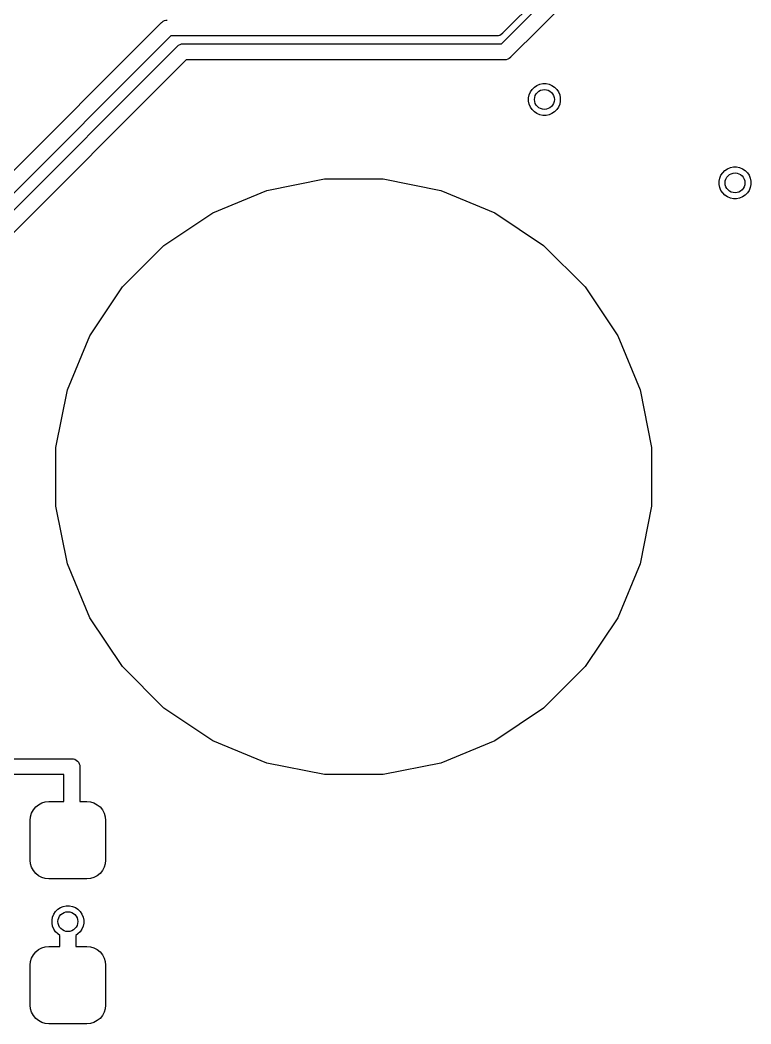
# Model space of a CAD drawing. Extents: x 116.6 to 161.5, y -138 to -93.2.
# Drawn here: x 147.9 to 157.1, y -135.59 to -122.95 of the extents above; entities that cross this region are included whole.
import ezdxf

# ---------------------------------------------------------------- set-up
doc = ezdxf.new("R2010")
doc.units = 0
doc.layers.add('BLACK', color=7, linetype='CONTINUOUS')

msp = doc.modelspace()

# ---------------------------------------------------------------- linework, layer by layer
at = {"layer": 'BLACK', "linetype": 'CONTINUOUS'}
for p, q in [((153.959, -123.25), (155.7, -121.509)), ((155.867, -121.624), (154.074, -123.417)), ((155.367, -121.724), (153.974, -123.117)), ((149.698, -122.966), (149.706, -122.962)), ((149.706, -122.962), (149.716, -122.957)), ((149.716, -122.957), (149.734, -122.951)), ((149.734, -122.951), (149.736, -122.951)), ((149.736, -122.951), (149.749, -122.95)), ((143.163, -129.5), (149.68, -122.983)), ((149.68, -122.983), (149.683, -122.979)), ((149.683, -122.979), (149.698, -122.966)), ((149.795, -123.15), (143.278, -129.667)), ((153.895, -123.15), (149.795, -123.15)), ((153.9, -123.15), (153.895, -123.15)), ((153.905, -123.15), (153.9, -123.15)), ((153.92, -123.149), (153.905, -123.15)), ((153.905, -123.15), (153.905, -123.15)), ((153.938, -123.143), (153.92, -123.149)), ((153.956, -123.134), (153.938, -123.143)), ((153.971, -123.121), (153.956, -123.134)), ((153.974, -123.117), (153.971, -123.121)), ((144.233, -128.926), (149.876, -123.283)), ((149.876, -123.283), (149.879, -123.279)), ((149.879, -123.279), (149.894, -123.266)), ((149.894, -123.266), (149.912, -123.257)), ((149.912, -123.257), (149.93, -123.251)), ((149.93, -123.251), (149.932, -123.251)), ((149.932, -123.251), (149.945, -123.25)), ((149.945, -123.25), (149.945, -123.25)), ((149.945, -123.25), (149.95, -123.25)), ((149.95, -123.25), (149.955, -123.25)), ((149.955, -123.25), (153.959, -123.25)), ((149.991, -123.45), (144.4, -129.041)), ((153.995, -123.45), (149.991, -123.45)), ((154, -123.45), (153.995, -123.45)), ((154.005, -123.45), (154, -123.45)), ((154.02, -123.449), (154.005, -123.45)), ((154.005, -123.45), (154.005, -123.45)), ((154.038, -123.443), (154.02, -123.449)), ((154.056, -123.434), (154.038, -123.443)), ((154.071, -123.421), (154.056, -123.434)), ((154.074, -123.417), (154.071, -123.421)), ((154.323, -123.855), (154.345, -123.823)), ((154.345, -123.823), (154.373, -123.795)), ((154.373, -123.795), (154.405, -123.773)), ((154.405, -123.773), (154.442, -123.758)), ((154.442, -123.758), (154.48, -123.75)), ((154.48, -123.75), (154.52, -123.75)), ((154.52, -123.75), (154.558, -123.758)), ((154.558, -123.758), (154.595, -123.773)), ((154.595, -123.773), (154.627, -123.795)), ((154.627, -123.795), (154.655, -123.823)), ((154.655, -123.823), (154.677, -123.855)), ((154.3, -123.93), (154.308, -123.892)), ((154.3, -123.97), (154.3, -123.93)), ((154.308, -124.008), (154.3, -123.97)), ((154.308, -123.892), (154.323, -123.855)), ((154.677, -123.855), (154.692, -123.892)), ((154.692, -123.892), (154.7, -123.93)), ((154.7, -123.97), (154.692, -124.008)), ((154.7, -123.93), (154.7, -123.97)), ((154.323, -124.045), (154.308, -124.008)), ((154.345, -124.077), (154.323, -124.045)), ((154.373, -124.105), (154.345, -124.077)), ((154.655, -124.077), (154.627, -124.105)), ((154.677, -124.045), (154.655, -124.077)), ((154.692, -124.008), (154.677, -124.045)), ((154.405, -124.127), (154.373, -124.105)), ((154.442, -124.142), (154.405, -124.127)), ((154.48, -124.15), (154.442, -124.142)), ((154.52, -124.15), (154.48, -124.15)), ((154.558, -124.142), (154.52, -124.15)), ((154.595, -124.127), (154.558, -124.142)), ((154.627, -124.105), (154.595, -124.127)), ((156.745, -124.873), (156.773, -124.845)), ((156.773, -124.845), (156.805, -124.823)), ((156.805, -124.823), (156.842, -124.808)), ((156.842, -124.808), (156.88, -124.8)), ((156.88, -124.8), (156.92, -124.8)), ((156.92, -124.8), (156.958, -124.808)), ((156.958, -124.808), (156.995, -124.823)), ((156.995, -124.823), (157.027, -124.845)), ((157.027, -124.845), (157.055, -124.873)), ((151.006, -125.094), (151.731, -124.95)), ((151.731, -124.95), (152.469, -124.95)), ((152.469, -124.95), (153.194, -125.094)), ((156.7, -124.98), (156.708, -124.942)), ((156.7, -125.02), (156.7, -124.98)), ((156.708, -124.942), (156.723, -124.905)), ((156.723, -124.905), (156.745, -124.873)), ((157.055, -124.873), (157.077, -124.905)), ((157.077, -124.905), (157.092, -124.942)), ((157.092, -124.942), (157.1, -124.98)), ((157.1, -124.98), (157.1, -125.02)), ((150.324, -125.377), (151.006, -125.094)), ((153.194, -125.094), (153.876, -125.377)), ((156.708, -125.058), (156.7, -125.02)), ((156.723, -125.095), (156.708, -125.058)), ((156.745, -125.127), (156.723, -125.095)), ((157.077, -125.095), (157.055, -125.127)), ((157.092, -125.058), (157.077, -125.095)), ((157.1, -125.02), (157.092, -125.058)), ((156.773, -125.155), (156.745, -125.127)), ((156.805, -125.177), (156.773, -125.155)), ((156.842, -125.192), (156.805, -125.177)), ((156.88, -125.2), (156.842, -125.192)), ((156.92, -125.2), (156.88, -125.2)), ((156.958, -125.192), (156.92, -125.2)), ((156.995, -125.177), (156.958, -125.192)), ((157.027, -125.155), (156.995, -125.177)), ((157.055, -125.127), (157.027, -125.155)), ((149.71, -125.787), (150.324, -125.377)), ((153.876, -125.377), (154.49, -125.787)), ((149.187, -126.31), (149.71, -125.787)), ((154.49, -125.787), (155.013, -126.31)), ((148.777, -126.924), (149.187, -126.31)), ((155.013, -126.31), (155.423, -126.924)), ((148.494, -127.606), (148.777, -126.924)), ((155.423, -126.924), (155.706, -127.606)), ((148.35, -128.331), (148.494, -127.606)), ((155.706, -127.606), (155.85, -128.331)), ((148.35, -129.069), (148.35, -128.331)), ((155.85, -128.331), (155.85, -129.069)), ((148.494, -129.794), (148.35, -129.069)), ((155.85, -129.069), (155.706, -129.794)), ((148.777, -130.476), (148.494, -129.794)), ((155.706, -129.794), (155.423, -130.476)), ((149.187, -131.09), (148.777, -130.476)), ((155.423, -130.476), (155.013, -131.09)), ((149.71, -131.613), (149.187, -131.09)), ((155.013, -131.09), (154.49, -131.613)), ((150.324, -132.023), (149.71, -131.613)), ((154.49, -131.613), (153.876, -132.023)), ((151.006, -132.306), (150.324, -132.023)), ((153.876, -132.023), (153.194, -132.306)), ((143.415, -132.25), (148.545, -132.25)), ((148.545, -132.25), (148.55, -132.25)), ((148.55, -132.25), (148.555, -132.25)), ((148.555, -132.25), (148.57, -132.251)), ((148.57, -132.251), (148.588, -132.257)), ((148.588, -132.257), (148.606, -132.266)), ((148.606, -132.266), (148.621, -132.279)), ((148.621, -132.279), (148.634, -132.294)), ((148.634, -132.294), (148.643, -132.312)), ((148.643, -132.312), (148.649, -132.33)), ((151.731, -132.45), (151.006, -132.306)), ((153.194, -132.306), (152.469, -132.45)), ((148.649, -132.33), (148.65, -132.35)), ((148.65, -132.35), (148.65, -132.355)), ((148.65, -132.355), (148.65, -132.787)), ((148.45, -132.45), (143.415, -132.45)), ((148.45, -132.787), (148.45, -132.45)), ((152.469, -132.45), (151.731, -132.45)), ((148.131, -132.828), (148.172, -132.806)), ((148.172, -132.806), (148.216, -132.792)), ((148.216, -132.792), (148.262, -132.787)), ((148.262, -132.787), (148.45, -132.787)), ((148.65, -132.787), (148.737, -132.787)), ((148.737, -132.787), (148.784, -132.792)), ((148.784, -132.792), (148.828, -132.806)), ((148.828, -132.806), (148.869, -132.828)), ((148.03, -132.979), (148.043, -132.934)), ((148.043, -132.934), (148.065, -132.893)), ((148.065, -132.893), (148.095, -132.857)), ((148.095, -132.857), (148.131, -132.828)), ((148.869, -132.828), (148.905, -132.857)), ((148.905, -132.857), (148.935, -132.893)), ((148.935, -132.893), (148.957, -132.934)), ((148.957, -132.934), (148.97, -132.979)), ((148.025, -133.025), (148.03, -132.979)), ((148.025, -133.525), (148.025, -133.025)), ((148.97, -132.979), (148.975, -133.025)), ((148.975, -133.025), (148.975, -133.525)), ((148.03, -133.571), (148.025, -133.525)), ((148.043, -133.616), (148.03, -133.571)), ((148.97, -133.571), (148.957, -133.616)), ((148.975, -133.525), (148.97, -133.571)), ((148.065, -133.657), (148.043, -133.616)), ((148.095, -133.693), (148.065, -133.657)), ((148.131, -133.722), (148.095, -133.693)), ((148.905, -133.693), (148.869, -133.722)), ((148.935, -133.657), (148.905, -133.693)), ((148.957, -133.616), (148.935, -133.657)), ((148.172, -133.744), (148.131, -133.722)), ((148.216, -133.758), (148.172, -133.744)), ((148.262, -133.762), (148.216, -133.758)), ((148.737, -133.762), (148.262, -133.762)), ((148.784, -133.758), (148.737, -133.762)), ((148.828, -133.744), (148.784, -133.758)), ((148.869, -133.722), (148.828, -133.744)), ((148.308, -134.242), (148.323, -134.205)), ((148.323, -134.205), (148.345, -134.173)), ((148.345, -134.173), (148.373, -134.145)), ((148.373, -134.145), (148.405, -134.123)), ((148.405, -134.123), (148.442, -134.108)), ((148.442, -134.108), (148.48, -134.1)), ((148.48, -134.1), (148.52, -134.1)), ((148.52, -134.1), (148.558, -134.108)), ((148.558, -134.108), (148.595, -134.123)), ((148.595, -134.123), (148.627, -134.145)), ((148.627, -134.145), (148.655, -134.173)), ((148.655, -134.173), (148.677, -134.205)), ((148.677, -134.205), (148.692, -134.242)), ((148.3, -134.28), (148.308, -134.242)), ((148.3, -134.32), (148.3, -134.28)), ((148.308, -134.358), (148.3, -134.32)), ((148.692, -134.242), (148.7, -134.28)), ((148.7, -134.32), (148.692, -134.358)), ((148.7, -134.28), (148.7, -134.32)), ((148.323, -134.395), (148.308, -134.358)), ((148.345, -134.427), (148.323, -134.395)), ((148.373, -134.455), (148.345, -134.427)), ((148.4, -134.474), (148.373, -134.455)), ((148.627, -134.455), (148.6, -134.474)), ((148.655, -134.427), (148.627, -134.455)), ((148.677, -134.395), (148.655, -134.427)), ((148.692, -134.358), (148.677, -134.395)), ((148.4, -134.612), (148.4, -134.474)), ((148.6, -134.474), (148.6, -134.612)), ((148.065, -134.718), (148.095, -134.682)), ((148.095, -134.682), (148.131, -134.653)), ((148.131, -134.653), (148.172, -134.631)), ((148.172, -134.631), (148.216, -134.617)), ((148.216, -134.617), (148.262, -134.612)), ((148.262, -134.612), (148.4, -134.612)), ((148.6, -134.612), (148.737, -134.612)), ((148.737, -134.612), (148.784, -134.617)), ((148.784, -134.617), (148.828, -134.631)), ((148.828, -134.631), (148.869, -134.653)), ((148.869, -134.653), (148.905, -134.682)), ((148.905, -134.682), (148.935, -134.718)), ((148.025, -134.85), (148.03, -134.804)), ((148.03, -134.804), (148.043, -134.759)), ((148.043, -134.759), (148.065, -134.718)), ((148.935, -134.718), (148.957, -134.759)), ((148.957, -134.759), (148.97, -134.804)), ((148.97, -134.804), (148.975, -134.85)), ((148.025, -135.35), (148.025, -134.85)), ((148.975, -134.85), (148.975, -135.35)), ((148.03, -135.396), (148.025, -135.35)), ((148.043, -135.441), (148.03, -135.396)), ((148.065, -135.482), (148.043, -135.441)), ((148.957, -135.441), (148.935, -135.482)), ((148.97, -135.396), (148.957, -135.441)), ((148.975, -135.35), (148.97, -135.396)), ((148.095, -135.518), (148.065, -135.482)), ((148.131, -135.547), (148.095, -135.518)), ((148.172, -135.569), (148.131, -135.547)), ((148.216, -135.583), (148.172, -135.569)), ((148.262, -135.588), (148.216, -135.583)), ((148.737, -135.588), (148.262, -135.588)), ((148.784, -135.583), (148.737, -135.588)), ((148.828, -135.569), (148.784, -135.583)), ((148.869, -135.547), (148.828, -135.569)), ((148.905, -135.518), (148.869, -135.547)), ((148.935, -135.482), (148.905, -135.518))]:
    msp.add_line(p, q, dxfattribs=at)
at = {"layer": 'BLACK'}
for centre in [(154.5, -123.95), (156.9, -125), (148.5, -134.3)]:
    msp.add_circle(centre, 0.125, dxfattribs=at)

doc.saveas('drawing.dxf')
